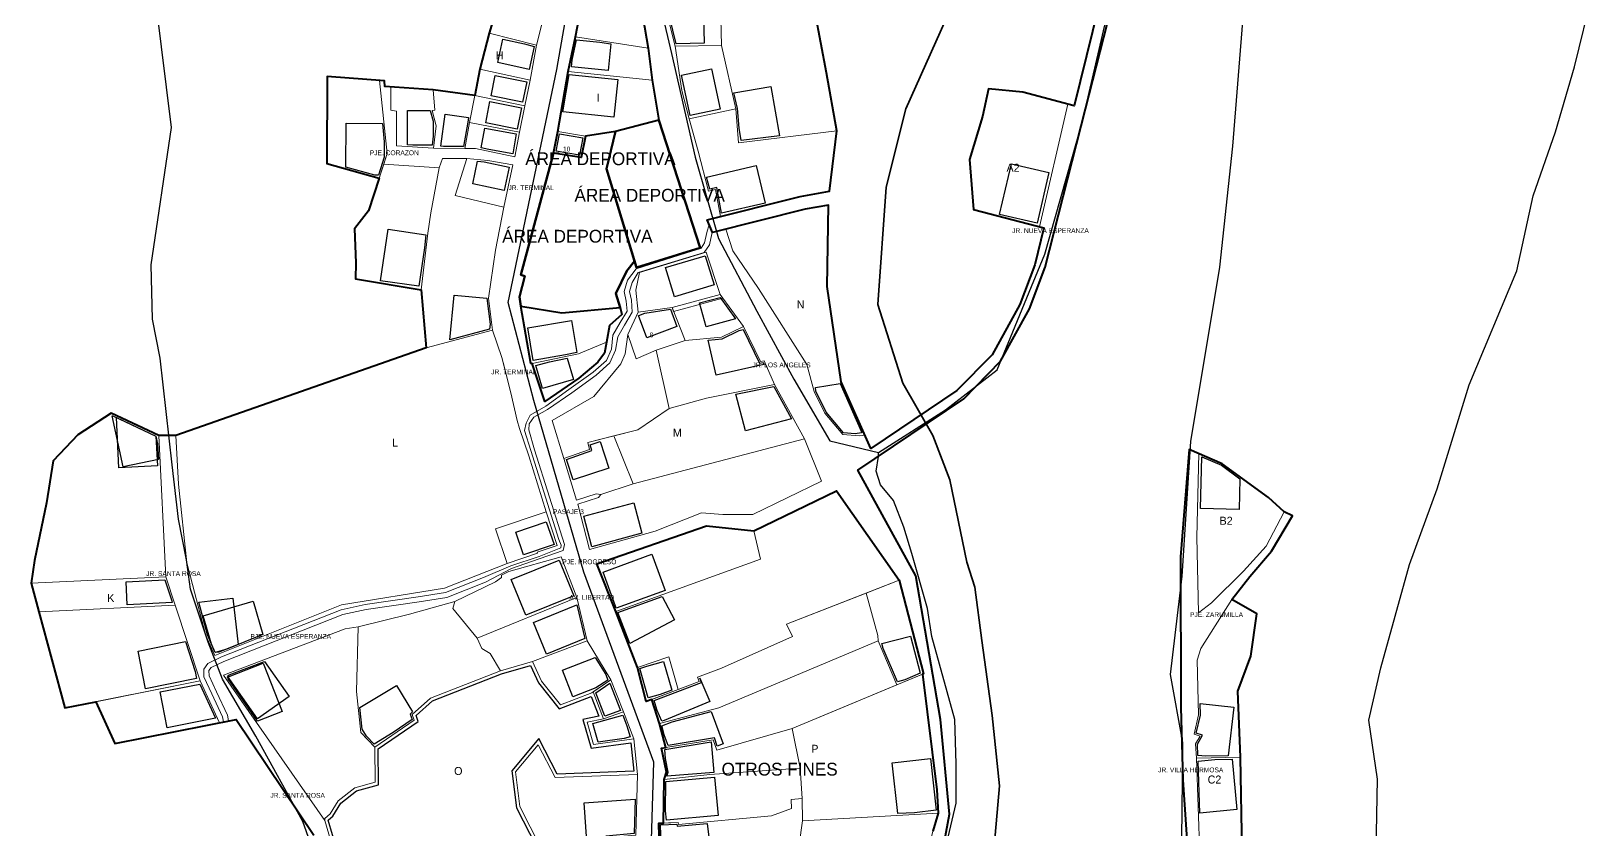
# Model space of a CAD drawing. Header units: metres. Extents: x 425183 to 426000, y 8434421 to 8436790.
# Drawn here: x 425288.6 to 425654.4, y 8436066 to 8436253.2 of the extents above; entities that cross this region are included whole.
import ezdxf
from ezdxf.enums import TextEntityAlignment as Align

# ---------------------------------------------------------------- set-up
doc = ezdxf.new("R2010")
doc.units = ezdxf.units.M
for name, color, linetype, lineweight in [('01_RIOS_Y_CUENCAS', 140, 'Continuous', 35), ('02_CALLES_Y_VIAS', 7, 'Continuous', 25), ('03_MANZANAS_ROTULOS', 6, 'Continuous', 35), ('04_LOTES_PREDIALES', 7, 'Continuous', 15), ('06_HUELLAS_CASAS_COMPLEMENTO', 4, 'Continuous', 25), ('07_EQUIPAMIENTOS', 3, 'Continuous', 40)]:
    doc.layers.add(name, color=color, linetype=linetype, lineweight=lineweight)
doc.layers.add('08_TOPONIMIA_ROTULOS', color=7, linetype='Continuous')

msp = doc.modelspace()

# ---------------------------------------------------------------- linework, layer by layer
at = {"layer": '01_RIOS_Y_CUENCAS'}
msp.add_lwpolyline([(425514.05, 8436060.28), (425515.47, 8436076.3), (425513.75, 8436092.78), (425511.29, 8436110.41), (425509.64, 8436122.9), (425507.81, 8436128.73), (425503.82, 8436148.04), (425499.83, 8436158.47), (425492.78, 8436170.73), (425486.96, 8436189.13), (425488.91, 8436216.64), (425493.51, 8436235.04), (425502.9, 8436255.96)], dxfattribs=at)
at = {"layer": '02_CALLES_Y_VIAS'}
for points in [[(425414.81, 8435774.44), (425417.41, 8435778.16), (425412.3, 8435800.24), (425410.55, 8435823.35), (425409.37, 8435843.21), (425414.32, 8435877.57), (425418.49, 8435919.54), (425424.89, 8435966.9), (425429.46, 8436001.07), (425432.73, 8436031.34), (425433.95, 8436063.65), (425434.45, 8436081.85), (425418.07, 8436126.36), (425406.36, 8436166.61), (425400.32, 8436189.61), (425411.74, 8436244.23), (425417.07, 8436274.69)], [(425434.09, 8436267.32), (425438.63, 8436248.02), (425444.12, 8436223.72), (425449.6, 8436204.61), (425458.62, 8436187.56), (425467.26, 8436171.62), (425475.71, 8436157.16), (425487.11, 8436154.41), (425502.78, 8436164.48), (425514.89, 8436173.8), (425526.02, 8436200.94), (425534.9, 8436232.15), (425541.91, 8436262.44)], [(425603.67, 8436061.03), (425603.98, 8436077.89), (425601.98, 8436091.69), (425604.74, 8436103.95), (425611.49, 8436128.17), (425617.93, 8436145.96), (425625.44, 8436170.33), (425636.63, 8436197), (425640.46, 8436214.63), (425645.67, 8436229.65), (425650.12, 8436244.83), (425654.41, 8436262.46)], [(425354.42, 8436061.8), (425352.27, 8436067.93), (425341.23, 8436087.93), (425333.41, 8436101.27), (425330.04, 8436110.01), (425325.9, 8436122.42), (425324.98, 8436129.32), (425323.14, 8436138.83), (425321.61, 8436151.55), (425318.85, 8436176.54), (425317.01, 8436185.74), (425316.74, 8436198.46), (425321.5, 8436230.65), (425317.97, 8436259.01)], [(425575.12, 8435762.06), (425571.42, 8435782.93), (425573.04, 8435800.94), (425573.28, 8435848.1), (425573.34, 8435889.69), (425572.29, 8435929.6), (425571.11, 8435948.9), (425572.75, 8435965.8), (425571.56, 8435986.41), (425569.46, 8436004.13), (425567.73, 8436018.7), (425563.2, 8436034.47), (425557.93, 8436047.82), (425558.24, 8436070.1), (425558.38, 8436086.44), (425555.53, 8436102.39), (425558.26, 8436125.42), (425560.23, 8436156.99), (425567.02, 8436197.86), (425570.11, 8436226.27), (425572.63, 8436257.47)], [(425501.62, 8436056.59), (425505.29, 8436072.22), (425505.29, 8436081.42), (425504.99, 8436091.84), (425499.62, 8436111.31), (425498.55, 8436117.9), (425494.87, 8436130.78), (425493.03, 8436136.91), (425490.58, 8436143.2), (425487.59, 8436146.88), (425486.52, 8436150.09), (425487.13, 8436153.54), (425487.11, 8436154.41)]]:
    msp.add_lwpolyline(points, dxfattribs=at)
at = {"layer": '04_LOTES_PREDIALES'}
for points in [[(425469.6, 8436271.63), (425467.77, 8436277.71), (425465.25, 8436290.01), (425447.32, 8436289.17), (425444.48, 8436288.89), (425448.86, 8436275.23), (425450.02, 8436262.53), (425450.34, 8436249.83), (425453.66, 8436235), (425454.32, 8436227.08), (425477.35, 8436229.88), (425474.94, 8436243.49), (425469.6, 8436271.63)], [(425409.67, 8436260.53), (425399.12, 8436263.46), (425395.87, 8436252.75), (425407.01, 8436249.91), (425409.67, 8436260.53)], [(425430.99, 8436261.62), (425418.41, 8436263.69), (425416.1, 8436251.91), (425433.15, 8436249.25), (425430.99, 8436261.62)], [(425450.02, 8436262.53), (425436.59, 8436261.19), (425439.44, 8436249.74), (425450.34, 8436249.83), (425450.02, 8436262.53)], [(425407.01, 8436249.91), (425395.87, 8436252.75), (425393.74, 8436244.31), (425405.47, 8436241.75), (425407.01, 8436249.91)], [(425433.15, 8436249.25), (425416.1, 8436251.91), (425414.36, 8436243.8), (425434.05, 8436241.76), (425433.15, 8436249.25)], [(425450.34, 8436249.83), (425439.44, 8436249.74), (425441, 8436239.35), (425442.71, 8436232.67), (425453.66, 8436235), (425450.34, 8436249.83)], [(425392.51, 8436238.13), (425404.27, 8436235.72), (425405.47, 8436241.75), (425393.74, 8436244.31), (425392.51, 8436238.13)], [(425357.98, 8436242.58), (425370.2, 8436241.66), (425372.02, 8436224.56), (425371.2, 8436222.04), (425384.17, 8436221.2), (425384.93, 8436223.37), (425390.63, 8436223.4), (425395.55, 8436222.91), (425401.42, 8436221.88), (425399.31, 8436212), (425397.41, 8436201.88), (425395.73, 8436190.66), (425396.68, 8436183.16), (425398.86, 8436176.72), (425399.46, 8436174.4), (425401, 8436168.4), (425402.42, 8436161.95), (425403.02, 8436160.09), (425405.19, 8436153.7), (425409.21, 8436140.55), (425411.85, 8436132.68), (425407.11, 8436131.08), (425407.19, 8436130.85), (425400.09, 8436128.42), (425385.4, 8436122.61), (425361.32, 8436118.7), (425331.6, 8436106.83), (425329.55, 8436111.55), (425325.04, 8436128.61), (425323.08, 8436147.06), (425322.49, 8436158.4), (425381.13, 8436178.97), (425379.99, 8436192.62), (425364.55, 8436195.15), (425364.64, 8436198.9), (425364.34, 8436206.89), (425367.63, 8436211.11), (425370.13, 8436218.76), (425357.9, 8436222.18), (425357.98, 8436242.58)], [(425357.9, 8436222.18), (425370.13, 8436218.76), (425372.02, 8436224.56), (425370.2, 8436241.66), (425357.98, 8436242.58), (425357.9, 8436222.18)], [(425434.05, 8436241.76), (425414.36, 8436243.8), (425411.98, 8436229.7), (425418.43, 8436228.58), (425425.5, 8436229.67), (425435.64, 8436232.39), (425434.05, 8436241.76)], [(425382.52, 8436234.64), (425383.16, 8436234.71), (425382.8, 8436239.45), (425372.82, 8436240.14), (425372.82, 8436234.69), (425374.15, 8436234.45), (425374.19, 8436226.35), (425382.83, 8436225.8), (425383.47, 8436231.01), (425382.52, 8436234.64)], [(425382.8, 8436239.45), (425383.16, 8436234.71), (425382.52, 8436234.64), (425383.47, 8436231.01), (425382.83, 8436225.8), (425390.18, 8436225.75), (425391.25, 8436231.81), (425392.51, 8436238.13), (425382.8, 8436239.45)], [(425404.27, 8436235.72), (425392.51, 8436238.13), (425391.25, 8436231.81), (425403.03, 8436229.54), (425404.27, 8436235.72)], [(425531.46, 8436236.11), (425520.87, 8436238.89), (425512.84, 8436239.73), (425511.47, 8436233.21), (425508.42, 8436223.11), (425509.35, 8436211.42), (425524.78, 8436207.38), (425531.46, 8436236.11)], [(425512.84, 8436239.73), (425520.87, 8436238.89), (425531.46, 8436236.11), (425524.78, 8436207.38), (425509.35, 8436211.42), (425508.42, 8436223.11), (425511.47, 8436233.21), (425512.84, 8436239.73)], [(425477.35, 8436229.88), (425454.32, 8436227.08), (425453.66, 8436235), (425442.71, 8436232.67), (425444.86, 8436225.06), (425447.28, 8436215.72), (425448.88, 8436216.12), (425450.05, 8436209.78), (425468.78, 8436214.44), (425475.59, 8436215.69), (425477.35, 8436229.88)], [(425403.03, 8436229.54), (425391.25, 8436231.81), (425390.18, 8436225.75), (425392.68, 8436225.72), (425401.92, 8436223.75), (425403.03, 8436229.54)], [(425418.43, 8436228.58), (425411.98, 8436229.7), (425410.97, 8436224.65), (425417.43, 8436223.58), (425418.43, 8436228.58)], [(425399.31, 8436212), (425387.92, 8436214.66), (425390.63, 8436223.4), (425384.93, 8436223.37), (425384.17, 8436221.2), (425382.23, 8436210.63), (425381.52, 8436205.88), (425379.99, 8436192.62), (425381.13, 8436178.97), (425396.68, 8436183.16), (425395.73, 8436190.66), (425397.41, 8436201.88), (425399.31, 8436212)], [(425401.42, 8436221.88), (425395.55, 8436222.91), (425390.63, 8436223.4), (425387.92, 8436214.66), (425399.31, 8436212), (425401.42, 8436221.88)], [(425384.17, 8436221.2), (425371.2, 8436222.04), (425367.63, 8436211.11), (425364.34, 8436206.89), (425364.64, 8436198.9), (425364.55, 8436195.15), (425379.99, 8436192.62), (425381.52, 8436205.88), (425382.23, 8436210.63), (425384.17, 8436221.2)], [(425475.35, 8436212.46), (425469.9, 8436211.48), (425451.33, 8436206.8), (425452.99, 8436201.76), (425459.02, 8436192.87), (425470.32, 8436175.04), (425472.05, 8436168.73), (425474.53, 8436163.65), (425478.73, 8436158.69), (425482.56, 8436158.32), (425483.94, 8436158.48), (425478.35, 8436171.04), (425475.09, 8436193.39), (425475.35, 8436212.46)], [(425475.35, 8436212.46), (425475.09, 8436193.39), (425475.09, 8436193.39), (425478.35, 8436171.04), (425478.35, 8436171.04), (425483.94, 8436158.48), (425483.94, 8436158.48), (425482.56, 8436158.32), (425478.73, 8436158.69), (425474.53, 8436163.65), (425472.05, 8436168.73), (425470.32, 8436175.04), (425459.02, 8436192.87), (425452.99, 8436201.76), (425451.33, 8436206.8), (425469.9, 8436211.48), (425475.35, 8436212.46)], [(425409.59, 8436164.5), (425415.22, 8436168.43), (425420.92, 8436172.58), (425424.15, 8436175.46), (425425.47, 8436178.45), (425426.04, 8436181.59), (425427.59, 8436184.3), (425429.42, 8436187.33), (425429.2, 8436190.13), (425428.77, 8436192.16), (425429.38, 8436194.27), (425430.78, 8436196.68), (425446.29, 8436201.34), (425447.49, 8436203.16), (425448.07, 8436205.75), (425448.16, 8436206.06), (425447.42, 8436207.89), (425446.9, 8436206.04), (425446.37, 8436203.64), (425445.52, 8436202.35), (425430.3, 8436197.54), (425428.29, 8436194.83), (425427.54, 8436192.21), (425428.01, 8436189.96), (425428.19, 8436187.62), (425426.55, 8436184.91), (425424.87, 8436181.96), (425424.54, 8436178.64), (425423.37, 8436176.02), (425420.28, 8436173.26), (425414.57, 8436169.22), (425409.14, 8436165.33), (425405.53, 8436163.23), (425404.55, 8436161.36), (425404.18, 8436159.63), (425405.67, 8436154.9), (425412.23, 8436134.06), (425412.75, 8436132.7), (425412.65, 8436132.09), (425407.6, 8436130.05), (425400.98, 8436127.88), (425394.54, 8436125.13), (425385.63, 8436121.6), (425379.29, 8436120.64), (425366.84, 8436118.85), (425361.23, 8436117.58), (425333.22, 8436106.54), (425329.99, 8436105.01), (425329.05, 8436103.67), (425329.09, 8436101.84), (425330.96, 8436097.84), (425333.42, 8436092.44), (425333.68, 8436091.29), (425334.86, 8436091.52), (425334.56, 8436092.83), (425332.04, 8436098.35), (425330.28, 8436102.12), (425330.26, 8436103.31), (425330.79, 8436104.06), (425333.7, 8436105.44), (425361.59, 8436116.43), (425367.06, 8436117.67), (425379.46, 8436119.45), (425385.94, 8436120.43), (425395.02, 8436124.03), (425401.12, 8436127.29), (425407.63, 8436129.49), (425413.21, 8436131.44), (425413.57, 8436132.85), (425406.48, 8436155.06), (425405.16, 8436159.77), (425405.3, 8436161.13), (425406.33, 8436162.71), (425409.59, 8436164.5)], [(425446.73, 8436201.39), (425449.97, 8436191.51), (425455.45, 8436184), (425459.42, 8436175.81), (425460.31, 8436175.96), (425462.76, 8436170.38), (425469.78, 8436157.69), (425473.75, 8436147.7), (425457.62, 8436139.95), (425450.62, 8436139.93), (425445.63, 8436140.27), (425434.75, 8436135.98), (425419.37, 8436131.73), (425416.64, 8436142.33), (425421.53, 8436143.93), (425422.05, 8436144.6), (425420.96, 8436144.76), (425416.36, 8436143.24), (425413.37, 8436153.04), (425410.66, 8436161.94), (425420.38, 8436167.61), (425426.73, 8436175.2), (425427.74, 8436177.55), (425428.38, 8436182.15), (425430.81, 8436187.31), (425430.21, 8436192.47), (425431.13, 8436196.67), (425446.73, 8436201.39)], [(425446.73, 8436201.39), (425431.13, 8436196.67), (425430.21, 8436192.47), (425430.81, 8436187.31), (425438.73, 8436188.47), (425449.97, 8436191.51), (425446.73, 8436201.39)], [(425449.97, 8436191.51), (425438.73, 8436188.47), (425441.83, 8436180.67), (425450.34, 8436181.47), (425455.45, 8436184), (425449.97, 8436191.51)], [(425449.97, 8436191.51), (425438.73, 8436188.47), (425439.1, 8436187.54), (425450.6, 8436190.65), (425449.97, 8436191.51)], [(425416.78, 8436177.54), (425423.34, 8436180.28), (425424.1, 8436184.2), (425426.99, 8436186.82), (425426.57, 8436188.41), (425412.92, 8436187.2), (425403.34, 8436188.73), (425405.62, 8436175.32), (425405.97, 8436175.29), (425416.78, 8436177.54)], [(425430.35, 8436176.43), (425434.99, 8436178.4), (425441.83, 8436180.67), (425438.73, 8436188.47), (425430.81, 8436187.31), (425428.38, 8436182.15), (425430.35, 8436176.43)], [(425396.68, 8436183.16), (425381.13, 8436178.97), (425322.49, 8436158.4), (425323.08, 8436147.06), (425325.04, 8436128.61), (425329.55, 8436111.55), (425331.6, 8436106.83), (425361.32, 8436118.7), (425385.4, 8436122.61), (425400.09, 8436128.42), (425397.38, 8436136.53), (425409.21, 8436140.55), (425405.19, 8436153.7), (425403.02, 8436160.09), (425402.42, 8436161.95), (425401, 8436168.4), (425398.86, 8436176.72), (425396.68, 8436183.16)], [(425434.99, 8436178.4), (425430.35, 8436176.43), (425428.38, 8436182.15), (425427.74, 8436177.55), (425426.73, 8436175.2), (425420.38, 8436167.61), (425410.66, 8436161.94), (425413.37, 8436153.04), (425419.42, 8436155.13), (425418.97, 8436156.77), (425430.7, 8436159.74), (425438.06, 8436164.74), (425434.99, 8436178.4)], [(425460.31, 8436175.96), (425459.42, 8436175.81), (425455.45, 8436184), (425450.34, 8436181.47), (425441.83, 8436180.67), (425434.99, 8436178.4), (425438.06, 8436164.74), (425446.83, 8436167.16), (425462.76, 8436170.38), (425460.31, 8436175.96)], [(425422.9, 8436177.71), (425423.34, 8436180.28), (425416.78, 8436177.54), (425405.97, 8436175.29), (425408.93, 8436166.37), (425416.91, 8436171.88), (425421.31, 8436175.65), (425422.9, 8436177.71)], [(425462.76, 8436170.38), (425446.83, 8436167.16), (425438.06, 8436164.74), (425430.7, 8436159.74), (425425.08, 8436158.32), (425429.66, 8436147.07), (425469.78, 8436157.69), (425462.76, 8436170.38)], [(425318.53, 8436158.41), (425307.35, 8436163.67), (425299.56, 8436158.6), (425293.77, 8436152.51), (425292.22, 8436142.68), (425289.39, 8436129.12), (425288.62, 8436123.78), (425320.13, 8436125.3), (425318.53, 8436158.41)], [(425307.35, 8436163.67), (425318.53, 8436158.41), (425320.13, 8436125.3), (425322.34, 8436118.65), (425328.2, 8436100.89), (425332.75, 8436091.1), (425308.22, 8436086.25), (425303.73, 8436096.02), (425296.52, 8436094.58), (425290.42, 8436117.07), (425288.62, 8436123.78), (425289.39, 8436129.12), (425292.22, 8436142.68), (425293.77, 8436152.51), (425299.56, 8436158.6), (425307.35, 8436163.67)], [(425416.36, 8436143.24), (425420.96, 8436144.76), (425422.05, 8436144.6), (425429.66, 8436147.07), (425425.08, 8436158.32), (425418.97, 8436156.77), (425419.42, 8436155.13), (425413.37, 8436153.04), (425416.36, 8436143.24)], [(425419.37, 8436131.73), (425434.75, 8436135.98), (425445.63, 8436140.27), (425450.62, 8436139.93), (425457.62, 8436139.95), (425473.75, 8436147.7), (425469.78, 8436157.69), (425429.66, 8436147.07), (425422.05, 8436144.6), (425421.53, 8436143.93), (425416.64, 8436142.33), (425419.37, 8436131.73)], [(425578.43, 8436143.88), (425567.63, 8436151.8), (425562.12, 8436154.18), (425561.68, 8436134.59), (425562.08, 8436116.84), (425565.12, 8436119.21), (425572.61, 8436126.64), (425577.93, 8436132.48), (425582.15, 8436140.54), (425578.43, 8436143.88)], [(425562.12, 8436154.18), (425567.63, 8436151.8), (425578.43, 8436143.88), (425582.15, 8436140.54), (425577.93, 8436132.48), (425572.61, 8436126.64), (425565.12, 8436119.21), (425562.08, 8436116.84), (425561.68, 8436134.59), (425562.12, 8436154.18)], [(425491.92, 8436124.54), (425477.27, 8436145.48), (425457.88, 8436136.09), (425459.44, 8436129.47), (425425.55, 8436117.16), (425430.63, 8436104.01), (425438.01, 8436106.55), (425440.19, 8436098.9), (425445.1, 8436100.75), (425444.67, 8436101.77), (425450.34, 8436103.88), (425466.96, 8436111.31), (425465.58, 8436114.19), (425491.92, 8436124.54)], [(425409.21, 8436140.55), (425397.38, 8436136.53), (425400.09, 8436128.42), (425407.19, 8436130.85), (425407.11, 8436131.08), (425411.85, 8436132.68), (425409.21, 8436140.55)], [(425459.44, 8436129.47), (425457.88, 8436136.09), (425446.84, 8436137.25), (425421.13, 8436128.37), (425425.55, 8436117.16), (425459.44, 8436129.47)], [(425412.75, 8436129.99), (425400.53, 8436126.55), (425398.79, 8436125.66), (425398.79, 8436125.11), (425397.38, 8436124.15), (425387.85, 8436119.53), (425387.39, 8436117.89), (425393.11, 8436110.95), (425416.46, 8436120.44), (425412.75, 8436129.99)], [(425320.13, 8436125.3), (425288.62, 8436123.78), (425290.42, 8436117.07), (425322.34, 8436118.65), (425320.13, 8436125.3)], [(425491.92, 8436124.54), (425484.19, 8436121.5), (425486.92, 8436111.57), (425487.03, 8436110.28), (425491.42, 8436099.97), (425497.64, 8436102.57), (425491.92, 8436124.54)], [(425416.46, 8436120.44), (425393.11, 8436110.95), (425394.2, 8436108.48), (425396.09, 8436107.35), (425398.56, 8436103.29), (425406.06, 8436105.44), (425418.88, 8436110.27), (425416.46, 8436120.44)], [(425487.03, 8436110.28), (425486.92, 8436111.57), (425484.19, 8436121.5), (425465.58, 8436114.19), (425466.96, 8436111.31), (425450.34, 8436103.88), (425444.67, 8436101.77), (425445.1, 8436100.75), (425434.01, 8436096.57), (425435.77, 8436090.89), (425449.68, 8436094.61), (425487.03, 8436110.28)], [(425574.29, 8436106.71), (425575.72, 8436116.61), (425569.83, 8436119.99), (425562.63, 8436108.51), (425561.76, 8436105.79), (425562.09, 8436092.95), (425561.01, 8436088.43), (425562.42, 8436087.93), (425561.38, 8436086.17), (425561.55, 8436082.77), (425571.9, 8436083.02), (425571.23, 8436098.51), (425574.29, 8436106.71)], [(425569.83, 8436119.99), (425575.72, 8436116.61), (425574.29, 8436106.71), (425571.23, 8436098.51), (425571.9, 8436083.02), (425572.25, 8436060.98), (425575.36, 8436046.61), (425565.62, 8436045.13), (425564.82, 8436056.6), (425562.67, 8436056.15), (425562.34, 8436059.98), (425561.55, 8436082.77), (425561.38, 8436086.17), (425562.42, 8436087.93), (425561.01, 8436088.43), (425562.09, 8436092.95), (425561.76, 8436105.79), (425562.63, 8436108.51), (425569.83, 8436119.99)], [(425322.34, 8436118.65), (425290.42, 8436117.07), (425296.52, 8436094.58), (425328.2, 8436100.89), (425322.34, 8436118.65)], [(425394.2, 8436108.48), (425393.11, 8436110.95), (425387.39, 8436117.89), (425387.85, 8436119.53), (425377.25, 8436116.57), (425365.21, 8436113.61), (425364.79, 8436098.42), (425365.86, 8436088.78), (425369.09, 8436085.36), (425378.32, 8436091.7), (425377.85, 8436093.01), (425382.16, 8436096.89), (425398.56, 8436103.29), (425396.09, 8436107.35), (425394.2, 8436108.48)], [(425364.79, 8436098.42), (425365.21, 8436113.61), (425362.15, 8436113.09), (425333.66, 8436102.21), (425357.41, 8436068.18), (425357.43, 8436068.68), (425358.64, 8436069.73), (425360.53, 8436072.79), (425364.44, 8436075.82), (425369.15, 8436077.16), (425369.09, 8436085.36), (425365.86, 8436088.78), (425364.79, 8436098.42)], [(425418.88, 8436110.27), (425406.06, 8436105.44), (425408.12, 8436100.83), (425412.57, 8436095.29), (425419.93, 8436098.14), (425424.43, 8436101.13), (425418.88, 8436110.27)], [(425491.42, 8436099.97), (425487.03, 8436110.28), (425449.68, 8436094.61), (425435.77, 8436090.89), (425437.27, 8436085.29), (425448.37, 8436087.11), (425449.23, 8436084.66), (425466.87, 8436089.71), (425491.42, 8436099.97)], [(425438.01, 8436106.55), (425430.63, 8436104.01), (425432.66, 8436096.06), (425440.19, 8436098.9), (425438.01, 8436106.55)], [(425500.76, 8436075.37), (425497.37, 8436102.46), (425466.87, 8436089.71), (425468.78, 8436080.46), (425469.24, 8436073.32), (425469.28, 8436068.12), (425501.07, 8436069.93), (425500.76, 8436075.37)], [(425328.2, 8436100.89), (425303.73, 8436096.02), (425308.22, 8436086.25), (425332.75, 8436091.1), (425328.2, 8436100.89)], [(425424.43, 8436101.13), (425420.23, 8436098.34), (425422.66, 8436092.04), (425427.33, 8436093.67), (425424.43, 8436101.13)], [(425427.33, 8436093.67), (425422.66, 8436092.04), (425418.84, 8436091.25), (425420.36, 8436086.01), (425429.77, 8436087.32), (425427.33, 8436093.67)], [(425466.87, 8436089.71), (425449.23, 8436084.66), (425448.37, 8436087.11), (425436.28, 8436085.12), (425437.43, 8436079.54), (425436.9, 8436077.82), (425447.59, 8436078.94), (425468.78, 8436080.46), (425466.87, 8436089.71)], [(425430.63, 8436078.97), (425411.35, 8436078.22), (425407.34, 8436085.94), (425402.05, 8436079.61), (425403.07, 8436071.42), (425407.94, 8436061.89), (425421.36, 8436062.8), (425423.84, 8436063.14), (425423.69, 8436064.18), (425430.26, 8436064.72), (425430.63, 8436078.97)], [(425468.78, 8436080.46), (425447.59, 8436078.94), (425436.9, 8436077.82), (425436.76, 8436067.57), (425440.16, 8436067.72), (425440.24, 8436067.27), (425461.99, 8436069.28), (425466.7, 8436070.95), (425466.6, 8436073.1), (425469.24, 8436073.32), (425468.78, 8436080.46)], [(425571.9, 8436083.02), (425561.55, 8436082.77), (425562.34, 8436059.98), (425562.67, 8436056.15), (425564.82, 8436056.6), (425565.62, 8436045.13), (425575.36, 8436046.61), (425572.25, 8436060.98), (425571.9, 8436083.02)], [(425469.28, 8436068.12), (425469.24, 8436073.32), (425466.6, 8436073.1), (425466.7, 8436070.95), (425461.99, 8436069.28), (425440.24, 8436067.27), (425440.16, 8436067.72), (425435.61, 8436067.52), (425436.13, 8436049.18), (425443.23, 8436049.23), (425443.47, 8436053.02), (425462.27, 8436052.68), (425467.02, 8436052.03), (425469.28, 8436068.12)], [(425499.85, 8436065.65), (425501.07, 8436069.93), (425469.28, 8436068.12), (425467.02, 8436052.03), (425472.56, 8436050.47), (425472.6, 8436048.32), (425473.69, 8436048.66), (425474.2, 8436034.67), (425484.14, 8436034.91), (425484.17, 8436025.16), (425493.17, 8436024.96), (425494.5, 8436033.15), (425495.17, 8436045.23), (425499.85, 8436065.65)]]:
    msp.add_lwpolyline(points, close=True, dxfattribs=at)
for points in [[(425409.67, 8436260.53), (425407.01, 8436249.91), (425405.47, 8436241.75), (425404.27, 8436235.72), (425403.03, 8436229.54), (425401.92, 8436223.75), (425392.68, 8436225.72), (425390.18, 8436225.75), (425382.83, 8436225.8), (425374.19, 8436226.35), (425374.15, 8436234.45), (425372.82, 8436234.69), (425372.82, 8436240.14), (425382.8, 8436239.45), (425392.51, 8436238.13), (425393.74, 8436244.31), (425395.87, 8436252.75), (425399.12, 8436263.46)], [(425362.49, 8436050.81), (425357.41, 8436068.18), (425333.66, 8436102.21), (425362.15, 8436113.09), (425365.21, 8436113.61), (425377.25, 8436116.57), (425387.85, 8436119.53), (425397.38, 8436124.15), (425398.79, 8436125.11), (425398.79, 8436125.66), (425400.53, 8436126.55), (425412.75, 8436129.99), (425412.75, 8436129.99), (425416.46, 8436120.44), (425418.88, 8436110.27), (425424.43, 8436101.13), (425427.33, 8436093.67), (425429.77, 8436087.32), (425430.63, 8436078.97), (425430.26, 8436064.72)], [(425407.94, 8436061.89), (425403.07, 8436071.42), (425402.05, 8436079.61), (425407.34, 8436085.94), (425411.35, 8436078.22), (425430.63, 8436078.97), (425429.77, 8436087.32), (425420.36, 8436086.01), (425418.84, 8436091.25), (425422.66, 8436092.04), (425420.23, 8436098.34), (425419.93, 8436098.14), (425412.57, 8436095.29), (425408.12, 8436100.83), (425406.06, 8436105.44), (425398.56, 8436103.29), (425382.16, 8436096.89), (425377.85, 8436093.01), (425378.32, 8436091.7), (425369.09, 8436085.36), (425369.15, 8436077.16), (425364.44, 8436075.82), (425360.53, 8436072.79), (425358.64, 8436069.73), (425357.43, 8436068.68), (425357.41, 8436068.18), (425362.49, 8436050.81)]]:
    msp.add_lwpolyline(points, dxfattribs=at)
at = {"layer": '06_HUELLAS_CASAS_COMPLEMENTO'}
for points in [[(425438.12, 8436256.68), (425446.12, 8436256.88), (425446.28, 8436250.43), (425439.72, 8436250.27), (425438.12, 8436256.68)], [(425406.47, 8436249.64), (425405.3, 8436244.27), (425397.94, 8436245.87), (425399.13, 8436251.32), (425404.16, 8436250.22), (425406.47, 8436249.64)], [(425416.35, 8436251.18), (425421.81, 8436250.62), (425424.38, 8436250.22), (425423.73, 8436244.01), (425415.17, 8436244.9), (425415.33, 8436246.44), (425416.35, 8436251.18)], [(425449.98, 8436234.93), (425442.98, 8436233.44), (425440.96, 8436242.89), (425447.96, 8436244.38), (425449.98, 8436234.93)], [(425404.7, 8436241.35), (425403.72, 8436236.55), (425396.34, 8436238.06), (425397.33, 8436242.86), (425404.7, 8436241.35)], [(425414.64, 8436243.06), (425426, 8436241.89), (425425.08, 8436233.05), (425413.16, 8436234.29), (425414.64, 8436243.06)], [(425454.95, 8436227.56), (425454.44, 8436230.45), (425454.06, 8436235.06), (425453.24, 8436238.75), (425461.89, 8436240.26), (425463.92, 8436228.65), (425454.95, 8436227.56)], [(425382.77, 8436232.1), (425382.77, 8436228.59), (425382.51, 8436226.5), (425378.03, 8436226.51), (425376.74, 8436226.59), (425376.75, 8436234.64), (425382.1, 8436234.63), (425382.77, 8436232.1)], [(425390.86, 8436231.88), (425389.84, 8436226.15), (425385.21, 8436226.19), (425384.57, 8436226.27), (425385.58, 8436233.74), (425391.08, 8436232.99), (425390.86, 8436231.88)], [(425395.08, 8436231.76), (425396.07, 8436236.71), (425403.45, 8436235.24), (425402.47, 8436230.28), (425395.08, 8436231.76)], [(425371.33, 8436227.25), (425371.32, 8436223.7), (425369.94, 8436219.46), (425369.09, 8436219.47), (425362.33, 8436221.36), (425362.38, 8436231.62), (425370.87, 8436231.58), (425371.33, 8436227.25)], [(425394.02, 8436225.84), (425394.84, 8436230.46), (425402.25, 8436229.15), (425401.42, 8436224.47), (425395.78, 8436225.47), (425394.02, 8436225.84)], [(425417.84, 8436228.18), (425417.04, 8436224.15), (425411.56, 8436225.06), (425412.37, 8436229.12), (425417.84, 8436228.18)], [(425394.74, 8436222.59), (425400.59, 8436221.34), (425399.43, 8436215.89), (425392.06, 8436217.45), (425393.18, 8436222.74), (425394.74, 8436222.59)], [(425518.23, 8436222.13), (425527.02, 8436220.09), (425524.26, 8436208.22), (425515.47, 8436210.26), (425518.23, 8436222.13)], [(425518.23, 8436222.13), (425527.02, 8436220.09), (425524.26, 8436208.22), (425515.47, 8436210.26), (425518.23, 8436222.13)], [(425449.2, 8436216.61), (425447.57, 8436216.21), (425446.84, 8436219.02), (425458.47, 8436221.71), (425460.51, 8436212.91), (425450.32, 8436210.56), (425449.2, 8436216.61)], [(425380.71, 8436202.4), (425379.4, 8436193.41), (425370.47, 8436194.72), (425372.23, 8436206.78), (425381.07, 8436205.48), (425380.71, 8436202.4)], [(425439.3, 8436190.92), (425437.22, 8436197.79), (425446.49, 8436200.59), (425448.57, 8436193.72), (425439.3, 8436190.92)], [(425396.1, 8436184.54), (425396, 8436183.39), (425386.7, 8436180.88), (425387.66, 8436191.31), (425395.33, 8436190.61), (425396.1, 8436184.54)], [(425453.63, 8436185.82), (425446.69, 8436183.94), (425445.19, 8436189.5), (425450, 8436190.8), (425453.63, 8436185.82)], [(425430.92, 8436186.6), (425432.35, 8436187.13), (425438.37, 8436188.02), (425439.87, 8436183.96), (425432.8, 8436181.35), (425430.89, 8436186.53), (425430.92, 8436186.6)], [(425413.78, 8436177.32), (425406.21, 8436176.04), (425404.92, 8436183.64), (425415.18, 8436185.39), (425416.46, 8436177.88), (425413.78, 8436177.32)], [(425460.24, 8436175.11), (425449.05, 8436172.56), (425447.17, 8436180.77), (425450.45, 8436181.08), (425454.43, 8436183.05), (425455.36, 8436183.26), (425459.19, 8436175.36), (425460.07, 8436175.51), (425460.24, 8436175.11)], [(425414.16, 8436176.58), (425415.61, 8436171.53), (425408.37, 8436169.45), (425406.83, 8436174.81), (425410.02, 8436175.72), (425414.16, 8436176.58)], [(425466.73, 8436162.37), (425455.96, 8436159.52), (425453.68, 8436168.14), (425462.55, 8436169.93), (425466.73, 8436162.37)], [(425483.07, 8436159.43), (425483.13, 8436159.06), (425481.6, 8436158.82), (425478.93, 8436159.07), (425474.87, 8436163.87), (425472.44, 8436168.85), (425472.3, 8436169.68), (425478.11, 8436170.6), (425483.07, 8436159.43)], [(425483.07, 8436159.43), (425483.13, 8436159.06), (425481.6, 8436158.82), (425478.93, 8436159.07), (425474.87, 8436163.87), (425472.44, 8436168.85), (425472.3, 8436169.68), (425478.11, 8436170.6), (425483.07, 8436159.43)], [(425317.84, 8436158.29), (425318.22, 8436156.48), (425318.4, 8436152.83), (425310.13, 8436151.08), (425307.61, 8436163.01), (425307.75, 8436163.04), (425317.84, 8436158.29)], [(425317.84, 8436158.29), (425318.18, 8436151.29), (425309.17, 8436150.85), (425308.6, 8436162.64), (425317.84, 8436158.29)], [(425419.91, 8436154.88), (425419.54, 8436156.22), (425421.9, 8436156.99), (425423.91, 8436150.78), (425415.53, 8436148.07), (425413.99, 8436152.83), (425419.91, 8436154.88)], [(425567.43, 8436151.46), (425571.72, 8436148.31), (425571.56, 8436141.08), (425562.53, 8436141.28), (425562.8, 8436153.45), (425567.43, 8436151.46)], [(425567.43, 8436151.46), (425571.72, 8436148.31), (425571.56, 8436141.08), (425562.53, 8436141.28), (425562.8, 8436153.45), (425567.43, 8436151.46)], [(425419.95, 8436132.3), (425418.03, 8436139.53), (425429.81, 8436142.65), (425431.69, 8436135.55), (425419.95, 8436132.3)], [(425403.95, 8436130.47), (425402.15, 8436135.75), (425409.28, 8436138.18), (425411.08, 8436132.9), (425403.95, 8436130.47)], [(425412.31, 8436129.21), (425415.7, 8436120.88), (425404.45, 8436116.31), (425401.07, 8436124.64), (425412.31, 8436129.21)], [(425425.48, 8436118.43), (425422.58, 8436126.43), (425434.03, 8436130.59), (425437.11, 8436122.11), (425425.67, 8436117.95), (425425.48, 8436118.43)], [(425321.59, 8436119.64), (425321.6, 8436119.27), (425311.12, 8436118.76), (425310.86, 8436124.15), (425319.95, 8436124.59), (425321.59, 8436119.64)], [(425332.57, 8436107.64), (425331.72, 8436107.55), (425329.92, 8436111.68), (425327.9, 8436119.37), (425335.81, 8436120.29), (425337.08, 8436109.45), (425332.57, 8436107.64)], [(425426.07, 8436116.93), (425436.38, 8436120.67), (425439.28, 8436115.22), (425428.87, 8436109.7), (425426.07, 8436116.93)], [(425334.42, 8436108.38), (425331.7, 8436107.59), (425330.88, 8436109.48), (425328.92, 8436116.18), (425340.61, 8436119.61), (425342.91, 8436111.77), (425334.42, 8436108.38)], [(425418.34, 8436110.81), (425409.34, 8436107.15), (425406.3, 8436114.63), (425416.4, 8436118.73), (425416.53, 8436118.39), (425418.34, 8436110.81)], [(425327.04, 8436103.13), (425327.37, 8436101.44), (425315.42, 8436099.06), (425313.66, 8436107.91), (425324.73, 8436110.12), (425327.04, 8436103.13)], [(425493.26, 8436101.17), (425491.53, 8436100.72), (425488.21, 8436108.52), (425487.91, 8436109.68), (425494.61, 8436111.42), (425496.89, 8436102.69), (425493.26, 8436101.17)], [(425334.74, 8436101.36), (425334.57, 8436101.81), (425342.98, 8436105.08), (425347.39, 8436093.73), (425341.63, 8436091.49), (425334.74, 8436101.36)], [(425343.26, 8436105.45), (425349.01, 8436097.21), (425341.61, 8436092.04), (425334.63, 8436102.04), (425335, 8436102.3), (425343.26, 8436105.45)], [(425423.19, 8436102.4), (425423.69, 8436101.11), (425420.91, 8436099.27), (425415.49, 8436097.18), (425413.07, 8436103.44), (425420.75, 8436106.41), (425423.19, 8436102.4)], [(425435.94, 8436097.73), (425433.14, 8436096.93), (425431.18, 8436103.78), (425432.82, 8436104.34), (425436.76, 8436105.46), (425438.67, 8436098.76), (425435.94, 8436097.73)], [(425436.3, 8436091.44), (425435.23, 8436093.99), (425434.51, 8436096.33), (425445.63, 8436100.52), (425445.21, 8436101.54), (425445.27, 8436101.56), (425447.57, 8436096.09), (425436.85, 8436091.59), (425436.3, 8436091.44)], [(425331.82, 8436092.15), (425320.47, 8436089.89), (425318.79, 8436098.3), (425328.1, 8436100.16), (425331.82, 8436092.15)], [(425377.38, 8436093.13), (425377.84, 8436091.85), (425373.41, 8436088.82), (425368.94, 8436086.1), (425367.16, 8436087.98), (425366.17, 8436089.62), (425365.61, 8436094.63), (425374.2, 8436099.86), (425377.97, 8436093.66), (425377.38, 8436093.13)], [(425424.19, 8436100.37), (425426.68, 8436093.97), (425422.95, 8436092.67), (425420.84, 8436098.14), (425424.19, 8436100.37)], [(425563.75, 8436083.22), (425561.92, 8436083.43), (425561.79, 8436086.07), (425563.02, 8436088.15), (425561.48, 8436088.68), (425562.49, 8436092.9), (425562.42, 8436095.64), (425570.3, 8436094.74), (425569, 8436083.35), (425563.75, 8436083.22)], [(425428.17, 8436090.36), (425428.9, 8436087.8), (425427.55, 8436087.42), (425421.43, 8436086.57), (425420.19, 8436090.9), (425427.2, 8436092.9), (425428.17, 8436090.36)], [(425448.64, 8436087.56), (425437.83, 8436085.78), (425436.88, 8436088.29), (425436.33, 8436090.35), (425438.79, 8436091.28), (425447.86, 8436093.71), (425450.72, 8436086.14), (425449.32, 8436085.62), (425448.64, 8436087.56)], [(425437.84, 8436079.52), (425437.19, 8436082.71), (425437.01, 8436084.84), (425447.9, 8436086.63), (425448.5, 8436079.45), (425437.54, 8436078.53), (425437.54, 8436078.54), (425437.84, 8436079.52)], [(425491.59, 8436069.79), (425490.27, 8436081.69), (425499.24, 8436082.69), (425500.59, 8436070.58), (425495.49, 8436070.01), (425491.59, 8436069.79)], [(425561.98, 8436082.11), (425565.84, 8436082.48), (425569.93, 8436082.58), (425571.05, 8436070.73), (425562.4, 8436069.91), (425561.98, 8436082.11)], [(425437.29, 8436077.29), (425448.71, 8436078.34), (425449.54, 8436069.35), (425437.4, 8436068.23), (425437.2, 8436070.45), (425437.29, 8436077.29)], [(425429.87, 8436065.09), (425423.23, 8436064.54), (425423.36, 8436063.64), (425418.78, 8436063.33), (425418.17, 8436072.33), (425430.08, 8436073.14), (425429.87, 8436065.09)], [(425436.02, 8436067.14), (425439.82, 8436067.3), (425439.9, 8436066.84), (425446.95, 8436067.49), (425447.71, 8436061.08), (425436.23, 8436059.73), (425436.02, 8436067.14)]]:
    msp.add_lwpolyline(points, close=True, dxfattribs=at)
msp.add_lwpolyline([(425363.25, 8436051.07), (425358.21, 8436068.28), (425358.22, 8436068.3), (425359.26, 8436069.2), (425361.13, 8436072.25), (425364.81, 8436075.09), (425369.96, 8436076.56), (425369.89, 8436084.95), (425379.29, 8436091.39), (425378.78, 8436092.78), (425382.59, 8436096.19), (425398.81, 8436102.53), (425405.61, 8436104.48), (425407.44, 8436100.41), (425412.31, 8436094.34), (425419.8, 8436097.23), (425421.57, 8436092.63), (425417.83, 8436091.86), (425419.79, 8436085.13), (425429.06, 8436086.42), (425429.75, 8436079.73), (425411.82, 8436079.03), (425407.49, 8436087.37), (425401.21, 8436079.85), (425402.3, 8436071.18), (425406.89, 8436062.19)], dxfattribs=at)
at = {"layer": '07_EQUIPAMIENTOS'}
for points in [[(425550.15, 8436305.81), (425532.89, 8436235.74), (425520.87, 8436238.89), (425512.84, 8436239.73), (425511.47, 8436233.21), (425508.42, 8436223.11), (425509.35, 8436211.42), (425525.84, 8436207.1), (425523.7, 8436198.42), (425520.2, 8436189.14), (425513.68, 8436177.36), (425505.44, 8436169), (425485.31, 8436155.39), (425478.35, 8436171.04), (425475.09, 8436193.39), (425475.35, 8436212.46), (425469.9, 8436211.48), (425448.18, 8436206), (425446.98, 8436209.01), (425468.78, 8436214.44), (425475.59, 8436215.69), (425477.35, 8436229.88), (425474.94, 8436243.49), (425469.6, 8436271.63)], [(425499, 8436043.84), (425503.76, 8436069.66), (425501.61, 8436091.84), (425495.85, 8436125.56), (425482.22, 8436150.29), (425507.05, 8436167.06), (425515.7, 8436175.85), (425522.48, 8436188.09), (425526.16, 8436197.86), (425535.55, 8436235.04), (425553.52, 8436305.37)], [(425399.12, 8436263.46), (425395.87, 8436252.75), (425393.74, 8436244.31), (425392.51, 8436238.13), (425382.8, 8436239.45), (425371.48, 8436240.23), (425371.36, 8436241.58), (425357.98, 8436242.58), (425357.9, 8436222.18), (425370.13, 8436218.76), (425367.63, 8436211.11), (425364.34, 8436206.89), (425364.64, 8436198.9), (425364.55, 8436195.15), (425379.99, 8436192.62), (425381.13, 8436178.97), (425322.49, 8436158.4), (425318.53, 8436158.41), (425307.35, 8436163.67), (425299.56, 8436158.6), (425293.77, 8436152.51), (425292.22, 8436142.68), (425289.39, 8436129.12), (425288.62, 8436123.78), (425290.42, 8436117.07), (425296.52, 8436094.58), (425303.73, 8436096.02), (425308.22, 8436086.25), (425336.59, 8436091.86), (425354.84, 8436064.72)], [(425430.99, 8436261.62), (425433.15, 8436249.25), (425434.05, 8436241.76), (425435.64, 8436232.39), (425445.32, 8436202.42), (425430.41, 8436197.84), (425429.97, 8436199.27), (425428.17, 8436197.07), (425425.57, 8436191.71), (425426.57, 8436188.41), (425426.99, 8436186.82), (425424.1, 8436184.2), (425423.34, 8436180.28), (425422.9, 8436177.71), (425421.31, 8436175.65), (425416.91, 8436171.88), (425408.93, 8436166.37), (425405.97, 8436175.29), (425405.62, 8436175.32), (425403.34, 8436188.73), (425403.03, 8436190.91), (425404.26, 8436195.81), (425403.31, 8436196.11), (425410.97, 8436224.65), (425411.98, 8436229.7), (425414.36, 8436243.8), (425416.1, 8436251.91), (425418.41, 8436263.69)], [(425572.25, 8436060.98), (425571.9, 8436083.02), (425571.23, 8436098.51), (425574.29, 8436106.71), (425575.72, 8436116.61), (425569.83, 8436119.99), (425574.07, 8436125.37), (425579.15, 8436131.29), (425584.1, 8436139.6), (425582.15, 8436140.54), (425578.43, 8436143.88), (425567.63, 8436151.8), (425559.9, 8436155.14), (425557.84, 8436129.96), (425557.91, 8436094.71), (425558.36, 8436077.72), (425561.34, 8436033.44)], [(425436.13, 8436049.18), (425435.61, 8436067.52), (425436.76, 8436067.57), (425436.9, 8436077.82), (425437.43, 8436079.54), (425436.28, 8436085.12), (425437.27, 8436085.29), (425435.77, 8436090.89), (425434.01, 8436096.57), (425432.66, 8436096.06), (425430.63, 8436104.01), (425425.55, 8436117.16), (425421.13, 8436128.37), (425446.84, 8436137.25), (425457.88, 8436136.09), (425477.27, 8436145.48), (425477.27, 8436145.48), (425491.92, 8436124.54), (425497.64, 8436102.57), (425497.37, 8436102.46), (425500.76, 8436075.37), (425501.07, 8436069.93), (425499.85, 8436065.65)]]:
    msp.add_lwpolyline(points, dxfattribs=at)
for points in [[(425423.34, 8436220.98), (425425.5, 8436229.67), (425418.43, 8436228.58), (425417.43, 8436223.58), (425410.97, 8436224.65), (425403.31, 8436196.11), (425404.26, 8436195.81), (425403.03, 8436190.91), (425403.34, 8436188.73), (425412.92, 8436187.2), (425426.57, 8436188.41), (425425.57, 8436191.71), (425428.17, 8436197.07), (425429.97, 8436199.27), (425423.34, 8436220.98)], [(425435.64, 8436232.39), (425425.5, 8436229.67), (425423.34, 8436220.98), (425430.41, 8436197.84), (425445.32, 8436202.42), (425435.64, 8436232.39)]]:
    msp.add_lwpolyline(points, close=True, dxfattribs=at)

# ---------------------------------------------------------------- texts
at = {"layer": '03_MANZANAS_ROTULOS'}
for s, height, p in [('H', 1.88, (425398.34, 8436247.55)), ('I', 1.88, (425421.41, 8436237.67)), ('10', 1.125, (425414.04, 8436225.58)), ('A2', 1.875, (425518.61, 8436221.19)), ('N', 1.88, (425468.85, 8436189.15)), ('8', 1.12, (425433.91, 8436182.01)), ('M', 1.88, (425439.97, 8436159.07)), ('L', 1.88, (425373.85, 8436156.78)), ('B2', 1.875, (425568.52, 8436138.45)), ('K', 1.88, (425307.27, 8436120.33)), ('P', 1.88, (425472.19, 8436084.98)), ('O', 1.88, (425388.66, 8436079.78)), ('C2', 1.875, (425565.79, 8436077.78))]:
    msp.add_text(s, height=height, dxfattribs=at).set_placement(p, align=Align.MIDDLE_CENTER)
at = {"layer": '07_EQUIPAMIENTOS'}
for s, p in [('ÁREA DEPORTIVA', (425421.96, 8436223.31)), ('ÁREA DEPORTIVA', (425433.49, 8436214.76)), ('ÁREA DEPORTIVA', (425416.56, 8436205.15)), ('OTROS FINES', (425463.93, 8436080.21))]:
    msp.add_text(s, height=3, dxfattribs=at).set_placement(p, align=Align.MIDDLE_CENTER)
at = {"layer": '08_TOPONIMIA_ROTULOS'}
for s, p in [('PJE. CORAZON', (425373.67, 8436224.71)), ('JR. TERMINAL', (425405.73, 8436216.52)), ('JR. NUEVA ESPERANZA', (425527.38, 8436206.46)), ('JR. LOS ANGELES', (425464.39, 8436174.98)), ('JR. TERMINAL', (425401.69, 8436173.34)), ('PASAJE 3', (425414.45, 8436140.56)), ('PJE. PROGRESO', (425419.36, 8436128.82)), ('JR. SANTA ROSA', (425321.94, 8436126.06)), ('AV. LIBERTAD', (425419.93, 8436120.49)), ('PJE. ZARUMILLA', (425566.28, 8436116.44)), ('PJE. NUEVA ESPERANZA', (425349.4, 8436111.33)), ('JR. VILLA HERMOSA', (425560.23, 8436080.03)), ('JR. SANTA ROSA', (425351.02, 8436074.07))]:
    msp.add_text(s, height=1.125, dxfattribs=at).set_placement(p, align=Align.MIDDLE_CENTER)

doc.saveas('drawing.dxf')
